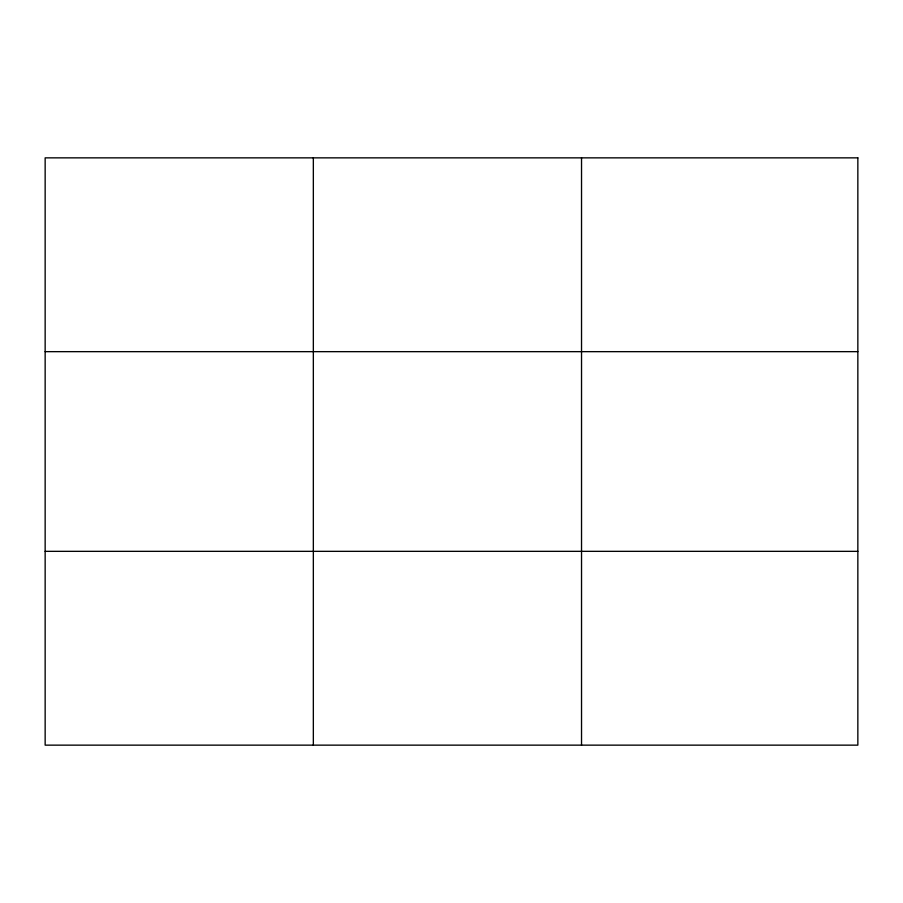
<?xml version="1.0" encoding="UTF-8"?>
<svg xmlns="http://www.w3.org/2000/svg" width="903" height="903" viewBox="0 0 903 903"><rect width="100%" height="100%" fill="white"/><g stroke="black" fill="none" stroke-linecap="round" stroke-linejoin="round"><path stroke-width="1.35" d="M313.341 157.856L313.341 745.144M581.532 157.856L581.532 745.144M45.15 351.662L857.85 351.662M45.15 551.338L857.85 551.338M857.85 157.856L857.85 745.144L45.15 745.144L45.15 157.856L857.85 157.856"/></g></svg>
